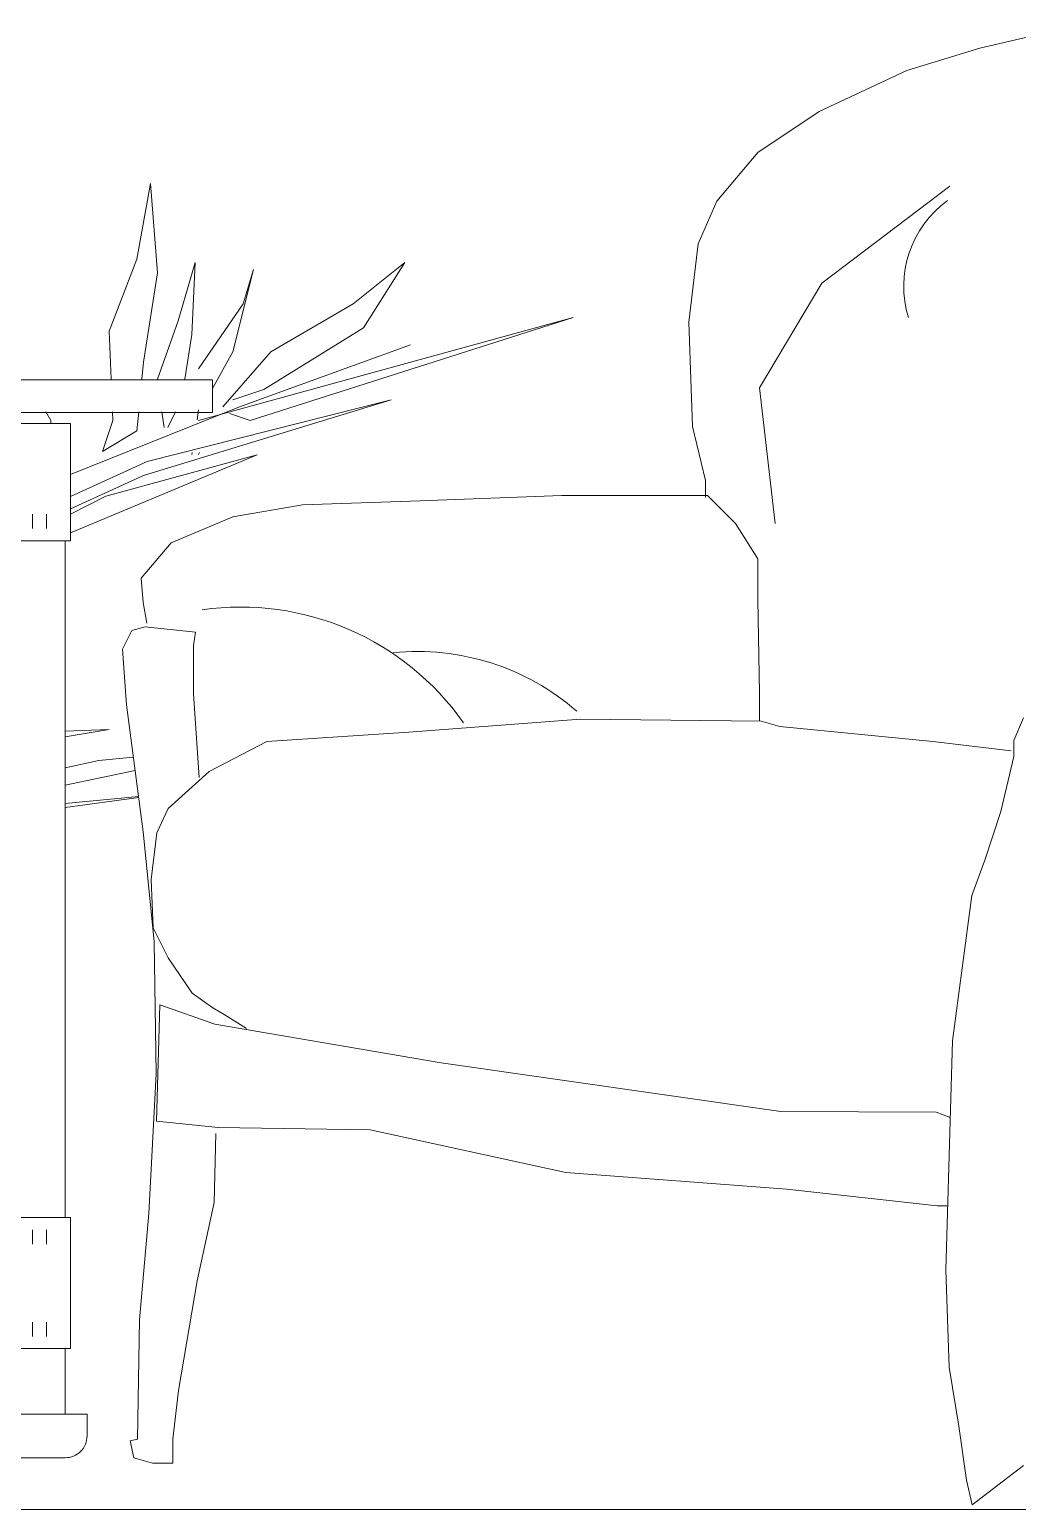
# Model space of a CAD drawing. Header units: metres. Extents: x -2 to 3328848, y -2 to 2725060.
# Drawn here: x 1663934.62 to 1663940.46, y 1363050.75 to 1363059.51 of the extents above; entities that cross this region are included whole.
import ezdxf

# ---------------------------------------------------------------- set-up
doc = ezdxf.new("R2010")
doc.units = ezdxf.units.M
doc.layers.get('0').update_dxf_attribs({"color": 253, "lineweight": 0})
for name, color, linetype, lineweight in [('8', 253, 'Continuous', 0), ('CAY', 253, 'Continuous', 0), ('CYAN', 253, 'Continuous', 0), ('DIENHOA', 253, 'Continuous', 0)]:
    doc.layers.add(name, color=color, linetype=linetype, lineweight=lineweight)

# ---------------------------------------------------------------- blocks, each defined once
blk = doc.blocks.new('A$C307418F7')
at = {"layer": '8'}
blk.add_line((1691.06, 609.65, -685.71), (1736.56, 609.65, -685.71), dxfattribs=at)
at = {"layer": '8', "elevation": -685.71}
for points in [[(2155.84, 620), (2146.6, 700.77), (2183.56, 763.08), (2259.77, 820.77)], [(1713.81, 616.9), (1713.81, 625.4)], [(1722.22, 616.9), (1722.22, 625.4)], [(1713.81, 199.4), (1713.81, 190.91)], [(1722.22, 199.4), (1722.22, 190.91)], [(1713.81, 135.9), (1713.81, 144.4)], [(1722.22, 135.9), (1722.22, 144.4)]]:
    blk.add_lwpolyline(points, dxfattribs=at)
at = {"layer": '8'}
for centre, radius, start, end in [((2295.51, 761.17, -685.71), 63.11, 125.99098, 197.11087), ((1837.85, 408.32, -685.71), 161.86, 35.0268, 98.19812), ((1942.98, 399.58, -685.71), 144.14, 48.89243, 95.73397)]:
    blk.add_arc(centre, radius, start, end, dxfattribs=at)
at = {"layer": 'CYAN'}
for p, q in [((1736.56, 679.58, -685.71), (1665.06, 679.58, -685.71)), ((1736.56, 609.65, -685.71), (1736.56, 679.58, -685.71))]:
    blk.add_line(p, q, dxfattribs=at)
at = {"layer": 'CYAN', "elevation": -685.71}
for points in [[(2114.39, 635.56), (2114.39, 645.55), (2106.62, 677.72), (2104.4, 739.85), (2109.95, 786.45), (2121.06, 811.96), (2145.48, 840.81), (2182.12, 865.21), (2234.31, 889.62), (2277.61, 902.93), (2325.36, 914.03)], [(1821.06, 705.58), (995.56, 705.58)], [(1821.06, 705.58), (1821.06, 686.08)], [(1821.06, 686.08), (995.56, 686.08)], [(1781.93, 560.69), (1779.71, 572.89), (1778.6, 587.31), (1796.37, 608.39), (1833.01, 623.92), (1874.56, 631.13), (1944.51, 633.35), (2028.9, 636.67), (2103.29, 636.67), (2115.5, 636.67)], [(2115.5, 636.67), (2132.16, 620.03), (2145.48, 598.95), (2145.48, 574.55), (2146.59, 519.08), (2146.59, 502.44)], [(1733.31, 206.65), (1733.31, 609.65)], [(1797.48, 60.34), (1785.26, 60.34), (1774.16, 63.67), (1771.94, 73.65), (1776.38, 74.76), (1777.49, 145.77), (1783.04, 209), (1787.48, 292.21), (1786.37, 370.98), (1779.71, 436.43), (1769.72, 511.87), (1767.5, 545.15), (1773.05, 556.25), (1780.82, 558.47), (1810.8, 555.14), (1809.69, 547.37), (1809.69, 518.53), (1813.02, 468.61)], [(2296.4, 484.55), (2249.76, 490.1), (2158.72, 498.98), (2147.62, 502.31), (2039.91, 503.41), (1937.76, 495.65), (1853.38, 490.1), (1818.96, 472.35), (1794.53, 450.16), (1787.87, 435.74), (1784.54, 408.01), (1785.65, 379.16), (1794.53, 361.41), (1808.97, 340.33), (1821.18, 331.46), (1828.95, 327.02), (1841.17, 319.25)], [(2303.68, 59.08), (2273.08, 35.7), (2273.08, 35.7), (2269.83, 50.3), (2265.25, 82.43), (2259.39, 117.55), (2257.47, 175.26), (2261.32, 311.85), (2272.87, 398.41), (2280.57, 419.57), (2290.2, 448.43), (2297.9, 481.13), (2297.9, 490.75), (2303.68, 504.22)], [(2258.55, 213.74), (2252.23, 213.74), (2162.82, 223.66), (2031.18, 233.59), (1914.77, 258.93), (1824.28, 260.29), (1787.7, 264.14), (1789.63, 333.39), (1822.36, 321.85), (1957.13, 298.77), (2159.28, 269.91), (2251.7, 269.44), (2260.04, 266.31)], [(1823.01, 256.71), (1821.9, 215.66), (1811.91, 169.06), (1800.81, 103.61), (1797.48, 74.76), (1797.48, 60.34)], [(1733.31, 89.65), (1733.31, 128.65)]]:
    blk.add_lwpolyline(points, dxfattribs=at)
blk.add_lwpolyline([(1736.56, 206.65), (1691.06, 206.65), (1691.06, 128.65), (1736.56, 128.65)], close=True, dxfattribs=at)
blk.add_lwpolyline([(1733.31, 63.65), (1694.31, 63.65, -0.414214), (1681.31, 76.65), (1681.31, 89.65), (1746.31, 89.65), (1746.31, 76.65, -0.414214)], format="xyb", close=True, dxfattribs=at)
blk = doc.blocks.new('SOFAS RECEPCION')
at = {"xscale": 0.003283773561833294, "yscale": 0.003283773561833294, "zscale": 0.003283773561833294}
blk.add_blockref('A$C307418F7', (22.9208, 18.6749), dxfattribs=at)
blk = doc.blocks.new('Cay42_md')
at = {"layer": 'DIENHOA'}
for p, q in [((1049, 1868.5), (1069.3, 1980)), ((1069.3, 1980), (1079.4, 1848.3)), ((1008.4, 1762.2), (1049, 1868.5)), ((1109.8, 1777.4), (1135.1, 1863.5)), ((1135.1, 1863.5), (1130.1, 1757.1)), ((1368.2, 1802.7), (1444.3, 1863.5)), ((1444.3, 1863.5), (1383.4, 1767.2)), ((1079.4, 1848.3), (1059.1, 1716.6)), ((1221.3, 1853.3), (1190.9, 1731.8)), ((1206.1, 1802.7), (1221.3, 1853.3)), ((1140.2, 1706.5), (1206.1, 1802.7)), ((1246.6, 1731.8), (1368.2, 1802.7)), ((1079.4, 1691.3), (1109.8, 1777.4)), ((1140.2, 1630.5), (1692.6, 1782.4)), ((1692.6, 1782.4), (1216.2, 1630.5)), ((1011.2, 1691.6), (1008.4, 1762.2)), ((1130.1, 1757.1), (1119.7, 1691.6)), ((1383.4, 1767.2), (1236.5, 1676.1)), ((1190.9, 1731.8), (1160.8, 1677.6)), ((1175.7, 1650.7), (1246.6, 1731.8)), ((1200.3, 1650.5), (1452.6, 1742.2)), ((1059.1, 1716.6), (1056.6, 1691.6)), ((1424, 1660.9), (1059.1, 1549.4)), ((1064.2, 1569.7), (1424, 1660.9)), ((1236.5, 1676.1), (1190.9, 1660.9)), ((922.3, 1630.5), (914.9, 1643.3)), ((951.4, 1551), (1200.3, 1650.5)), ((1013.5, 1630.5), (1013, 1643.3)), ((1051.8, 1643.3), (1049, 1615.3)), ((1089.5, 1620.3), (1086.2, 1643.3)), ((1106.1, 1643.3), (1094.6, 1620.3)), ((1137.9, 1631.3), (1140.2, 1646.1)), ((1216.2, 1630.5), (1185.8, 1640.6)), ((922.3, 1627.2), (922.3, 1630.5)), ((998.3, 1584.9), (1013.5, 1630.5)), ((1049, 1615.3), (998.3, 1584.9)), ((951.4, 1464.6), (1226.4, 1579.8)), ((1226.4, 1579.8), (1003.4, 1519)), ((1130.1, 1580.3), (1130.5, 1583)), ((1141.7, 1583), (1140.2, 1580.3)), ((951.4, 1518.1), (1064.2, 1569.7)), ((1059.1, 1549.4), (951.4, 1500.2)), ((1003.4, 1519), (951.4, 1492.1)), ((943.4, 1171.9), (1008.4, 1174.6)), ((1008.4, 1174.6), (943.4, 1163.5)), ((943.4, 1118), (993.2, 1129)), ((1046.5, 1114.1), (943.4, 1092.3)), ((993.2, 1129), (1043.9, 1133.9)), ((943.4, 1065.2), (1051.6, 1075.7)), ((943.4, 1059.6), (1051.8, 1074.4))]:
    blk.add_line(p, q, dxfattribs=at)
at = {"xscale": 754.5911430642498, "yscale": 754.5911430642498, "zscale": 754.5911430642498}
blk.add_blockref('SOFAS RECEPCION', (-20647.4, -14149.6, 1699.1), dxfattribs=at)

msp = doc.modelspace()

# ---------------------------------------------------------------- linework, layer by layer
msp.add_line((1663950.8588, 1363050.7489), (1663769.3663, 1363050.7489))

# ---------------------------------------------------------------- block references
at = {"layer": 'CAY', "xscale": 0.004011825644057581, "yscale": 0.004011825644057581, "zscale": 0.004011825644057581}
msp.add_blockref('Cay42_md', (1663931.044, 1363050.6532), dxfattribs=at)

doc.saveas('drawing.dxf')
